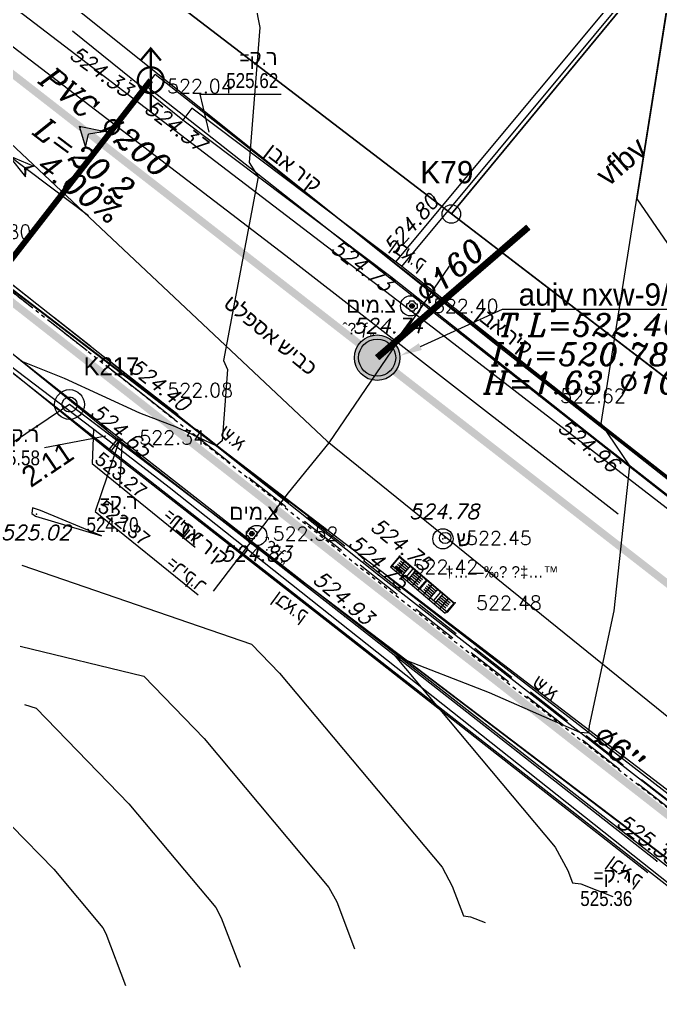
# Model space of a CAD drawing. Header units: metres. Extents: x 222509 to 223547, y 765290 to 766147.
# Drawn here: x 223087.14 to 223104.38, y 765884.82 to 765911.45 of the extents above; entities that cross this region are included whole.
import ezdxf
from ezdxf import colors
from ezdxf.entities.mleader import LeaderData, LeaderLine
from ezdxf.enums import TextEntityAlignment as Align
from ezdxf.math import Vec2, Vec3

# ---------------------------------------------------------------- set-up
doc = ezdxf.new("R2010")
doc.units = ezdxf.units.M
doc.linetypes.add('DASHED', pattern=[19.049999999999997, 12.7, -6.35])
doc.linetypes.add('DASHED2', pattern=[0.375, 0.25, -0.125])
for name, color, linetype in [('55', 8, 'Continuous'), ('AS', 8, 'Continuous'), ('biuv metuhnan 160', 240, 'Continuous'), ('biuv metuhnan 200', 240, 'Continuous'), ('Biuv-Metuhnan', 240, 'Continuous'), ('KER', 8, 'Continuous'), ('KOLTAN', 8, 'Continuous'), ('M2602', 8, 'Continuous'), ('M4611', 8, 'Continuous'), ('M4902', 8, 'Continuous'), ('M4903', 8, 'Continuous'), ('maim metuhnan', 150, 'Continuous'), ('maim metuhnan 2', 150, 'Continuous'), ('maim metuhnan 6', 150, 'Continuous'), ('Maim-Kayam-Betol', 140, 'reka-biyuv$0$Reka_new$0$X_LINE-DASH2'), ('NOTE', 50, 'Continuous'), ('pcell', 160, 'Continuous'), ('PNT', 8, 'Continuous'), ('PNT2510', 8, 'Continuous'), ('PNTELEV', 5, 'Continuous'), ('PNTELEV2510', 7, 'Continuous'), ('R-K', 8, 'Continuous'), ('R-K GOVA', 8, 'Continuous'), ('SA', 8, 'DASHED'), ('Sewage-man-names', 240, 'Continuous'), ('SHOHA', 7, 'Continuous'), ('Tcontours0', 250, 'Continuous'), ('Tcontours1', 250, 'Continuous'), ('Tcontours2', 250, 'DASHED'), ('TZ-MIM', 7, 'Continuous')]:
    doc.layers.add(name, color=color, linetype=linetype)
for name, color, linetype, lineweight in [('C1602_0', 3, 'Continuous', 13), ('C1602_1', 6, 'Continuous', 13), ('C1609_0', 8, 'Continuous', 13), ('C1610_0', 8, 'Continuous', 13), ('C1611_1', 210, 'Continuous', 13), ('M2401', 8, 'DASHED', 25), ('M2404', 8, 'DASHED', 25), ('M2605', 8, 'Continuous', 25)]:
    doc.layers.add(name, color=color, linetype=linetype, lineweight=lineweight)
doc.styles.add('GLONASS', font='techno_n.shx', dxfattribs={"width": 0.86})
doc.styles.add('HANIT_TEXT', font='hebtxt')
doc.styles.add('ITALIC', font='italic')
doc.styles.add('miryal', font='miryl')
doc.styles.add('PTXT', font='txt.shx')
doc.styles.add('reka-biyuv$0$Reka_new$0$STANDARD', font='HEB')
doc.styles.add('S_COMPLEX', font='complex')
doc.styles.get("Standard").update_dxf_attribs({"font": 'arial.ttf'})
doc.styles.add('style10', font='miryl')
doc.styles.add('TAZAR_HEBTXT', font='HEBTXT.SHX')
doc.styles.add('TECHN_MT', font='techn_mt.shx')
doc.linetypes.add('reka-biyuv$0$Reka_new$0$X_LINE-DASH2', pattern='A,0.5,-0.25,0.5,-0.0002,["X",reka-biyuv$0$Reka_new$0$STANDARD,S=0.3,R=0,X=0,Y=-0.14],-0.2', length=1.4502)
pattern_1 = [(278.6922447326507, (0, 0), (2.510826453201783, 0.3838626341572695), [])]

# ---------------------------------------------------------------- blocks, each defined once
blk = doc.blocks.new('G$C92A87C9E')
at = {"layer": 'Biuv-Metuhnan'}
h = blk.add_hatch(dxfattribs=at)
h.set_pattern_fill('ANSI31', color=0, scale=0.8, angle=233.6922447326507)
h.set_pattern_definition(pattern_1)
h.paths.add_polyline_path([(0.6517575567122549, -1.317351752542891), (0, 0), (1.451910492469324, -0.2283844881458208), (0.6959910136356484, -0.5114012799458578)])
h = blk.add_hatch(dxfattribs=at)
h.set_pattern_fill('ANSI31', color=256, scale=0.8, angle=233.6922447326507)
h.set_pattern_definition(pattern_1)
h.paths.add_polyline_path([(0.6517575567122549, -1.317351752542891), (0, 0), (1.451910492469324, -0.2283844881458208), (0.6959910136356484, -0.5114012799458578)])
h = blk.add_hatch(color=256, dxfattribs=at)
h.dxf.hatch_style = 1
h.paths.add_polyline_path([(0.525681268380661, -1.373956401190015), (0.04184979847171748, -0.01376540366413131), (1.477848620141269, -0.1624927561628539), (0.596751558304298, -0.4715333069916492)])
for p, q in [((0.04184979847171748, -0.01376540366413131), (1.477848620141269, -0.1624927561628539)), ((0.04184979830065626, -0.01376540367063568), (0.525681268380661, -1.373956401190015)), ((0.525681268380661, -1.373956401190015), (0.596751558304298, -0.4715333069916492)), ((1.477848620141269, -0.1624927561628539), (0.596751558304298, -0.4715333069916492))]:
    blk.add_line(p, q, dxfattribs=at)
blk = doc.blocks.new('G$C7550C811')
at = {"layer": 'Biuv-Metuhnan'}
for points in [[(-0.8458655299036764, 0), (1.854047002329025, 0)], [(1.854047002329025, 0), (1.138880756392609, 0.1821502223610878), (1.297372383938637, -1.164153218269348e-10)], [(1.138880756392609, 0.1821502223610878), (1.253391314472537, 0)], [(1.854047002329025, 0), (1.138880756392609, -0.1821502223610878), (1.297372383938637, -1.164153218269348e-10)], [(1.138880756392609, -0.1821502223610878), (1.253391314472537, 0)]]:
    blk.add_lwpolyline(points, dxfattribs=at)
blk = doc.blocks.new('shuha-01')
h = blk.add_hatch(color=255)
h.dxf.hatch_style = 1
h.paths.add_polyline_path([(0.4107392703746044, -2.775557561562891e-17, 0.9999999999999999), (-0.4107392703746043, 2.254547765920895e-17, 0.9999999999999999)])
at = {"layer": 'Biuv-Metuhnan'}
h = blk.add_hatch(color=256, dxfattribs=at)
h.paths.add_polyline_path([(0.4107392703746044, 0, 0.9999999999999999), (-0.4107392703746044, 5.030105327483786e-17, 0.9999999999999999)], flags=17)
h.paths.add_polyline_path([(0.5028432946290611, 0, 0.9999999999999999), (-0.5028432946290611, 6.158054312401891e-17, 0.9999999999999999)])
for radius in [0.5028432946290611, 0.4107392703746044]:
    blk.add_circle((0, 0), radius, dxfattribs=at)
blk = doc.blocks.new('*U14')
at = {"linetype": 'ByBlock', "const_width": 0.1000000000000001}
for points in [[(-0.4548473311309668, 0.8847484206965079), (4.345312473665362e-10, 1.427840995870526), (0.4548473318863261, 0.8847484205590024)], [(1.366790319163187e-11, -1.427840996149924), (4.345312473665362e-10, 1.427840995870526)]]:
    blk.add_lwpolyline(points, dxfattribs=at)
blk.add_lwpolyline([(3.754747099284404e-10, -0.5803120890036799, 1), (5.709725500670547e-10, 0.5803120887981205, 1)], format="xyb", close=True, dxfattribs=at)
at = {"linetype": 'ByBlock'}
blk.add_attdef('MAD_MAIM', (-2.623148529583705, 1.259021252766251), '', height=1.08, dxfattribs=at)
blk = doc.blocks.new('G$C48AC2FB6')
at = {"layer": 'maim metuhnan 2', "const_width": 0.16}
blk.add_lwpolyline([(223090.6668002639, 765909.8240779887), (223086.3685051289, 765904.2962971175)], dxfattribs=at)
at = {"layer": 'maim metuhnan 6', "const_width": 0.2}
blk.add_lwpolyline([(223107.1962807557, 765887.9996185402), (223096.2076717327, 765896.5831259551), (223080.5595308281, 765908.8500987618), (223069.2358181335, 765917.3601220385), (223066.5615057134, 765918.8303908362), (223059.4098685635, 765921.8441906649), (223056.7834046927, 765922.5238776166), (223052.8122775275, 765922.249367631), (223048.6940113566, 765921.0302331927), (223044.5942787861, 765919.8952888576), (223041.7983647145, 765917.9779207765), (223039.5782295757, 765915.1862646366), (223038.2779556243, 765911.7624710415), (223037.453870518, 765908.2961367375), (223036.7580099632, 765902.7154987633), (223036.6128438135, 765897.9121708905), (223037.1083569903, 765887.6550254804), (223037.7932872984, 765875.2959136374), (223038.3105797938, 765865.2588786449)], dxfattribs=at)
at = {"layer": 'Maim-Kayam-Betol'}
for points in [[(223036.4569562042, 765869.2280637209), (223035.8069540428, 765876.2972030045), (223035.3675, 765884.9875), (223035.4058777431, 765895.4759620294), (223035.5714449139, 765900.6558652291), (223037.487173651, 765921.4920437301), (223043.7592197074, 765930.3375320539), (223044.7850000001, 765938.7140000002), (223059.3099328941, 765934.0952288549), (223095.4181254849, 765900.1040053178), (223130.6304673747, 765871.6188486853)], [(223092.3584435743, 765896.0665545426), (223094.377237419, 765898.7135400272), (223095.4688591376, 765900.0629641383), (223098.7066082128, 765904.8209097101)]]:
    blk.add_lwpolyline(points, dxfattribs=at)
at = {"layer": 'maim metuhnan', "xscale": 0.6, "yscale": 0.6, "zscale": 0.6}
blk.add_blockref('*U14', (223090.6668002638, 765909.824077989), dxfattribs=at)
at = {"layer": 'maim metuhnan', "style": 'S_COMPLEX'}
blk.add_text('%%C6"', height=0.5999999999999995, rotation=320, dxfattribs=at).set_placement((223102.5036553573, 765892.0609803654, -538.75))
blk = doc.blocks.new('SRVPNO9')
at = {"layer": 'PNTELEV2510', "style": 'PTXT', "oblique": 15}
blk.add_attdef('ELEV2', text='', height=1, dxfattribs=at).set_placement((-0.03460294066353953, -1.723318085945904), align=Align.CENTER)
blk = doc.blocks.new('C1610', base_point=(0, 0, -9000))
at = {"color": 7, "linetype": 'Continuous'}
for radius in [1, 0.5]:
    blk.add_circle((0, 0), radius, dxfattribs=at)
at = {"color": 7, "style": 'TAZAR_HEBTXT'}
for tag, p, p2 in [('POINT_NAME', (-14.8, 1.539999979999999), (14.8, 1.540000020000001)), ('MARK_DESC', (2.199999999999999, -0.60000002), (31.8, -0.5999999799999979))]:
    blk.add_attdef(tag, text='', height=1.2, dxfattribs=at).set_placement(p, p2, align=Align.FIT)
at = {"color": 7, "style": 'TAZAR_HEBTXT', "flags": 1}
for tag, p, p2 in [('MARK', (-12.33333333333334, -2.500000016666668), (12.33333333333334, -2.499999983333332)), ('CLASS', (-12.33333333333334, -4.000000016666667), (12.33333333333334, -3.999999983333332)), ('SOURCE', (-12.33333333333334, -5.500000016666667), (12.33333333333334, -5.499999983333333)), ('TOPO', (-12.33333333333334, -7.000000016666667), (12.33333333333334, -6.999999983333333))]:
    blk.add_attdef(tag, text='', height=1, dxfattribs=at).set_placement(p, p2, align=Align.FIT)
for tag, p, p2 in [('HEIGHT', (-12.33333333333334, -8.499999983333334), (12.33333333333334, -8.500000016666666)), ('COMMENT', (-12.33333333333334, -9.999999983333334), (12.33333333333334, -10.00000001666667))]:
    blk.add_attdef(tag, text='', height=1, rotation=360, dxfattribs=at).set_placement(p, p2, align=Align.FIT)
blk = doc.blocks.new('C1611', base_point=(0, 0, -9000))
at = {"color": 6, "linetype": 'Continuous'}
blk.add_circle((0, 0), 0.5, dxfattribs=at)
at = {"color": 6, "style": 'TAZAR_HEBTXT'}
for tag, p, p2 in [('POINT_NAME', (-14.8, 1.539999979999999), (14.8, 1.540000020000001)), ('MARK_DESC', (2.199999999999999, -0.60000002), (31.8, -0.5999999799999979))]:
    blk.add_attdef(tag, text='', height=1.2, dxfattribs=at).set_placement(p, p2, align=Align.FIT)
at = {"color": 6, "style": 'TAZAR_HEBTXT', "flags": 1}
for tag, p, p2 in [('MARK', (-12.33333333333334, -2.500000016666668), (12.33333333333334, -2.499999983333332)), ('CLASS', (-12.33333333333334, -4.000000016666667), (12.33333333333334, -3.999999983333332)), ('SOURCE', (-12.33333333333334, -5.500000016666667), (12.33333333333334, -5.499999983333333)), ('TOPO', (-12.33333333333334, -7.000000016666667), (12.33333333333334, -6.999999983333333))]:
    blk.add_attdef(tag, text='', height=1, dxfattribs=at).set_placement(p, p2, align=Align.FIT)
for tag, p, p2 in [('HEIGHT', (-12.33333333333334, -8.499999983333334), (12.33333333333334, -8.500000016666666)), ('COMMENT', (-12.33333333333334, -9.999999983333334), (12.33333333333334, -10.00000001666667))]:
    blk.add_attdef(tag, text='', height=1, rotation=360, dxfattribs=at).set_placement(p, p2, align=Align.FIT)
blk = doc.blocks.new('C1609')
at = {"color": 2}
for start, end in [(90.00000572957788, 270.0000057295779), (270.0000057295779, 90.00000572957788)]:
    blk.add_arc((0, 0), 0.04000000000002, start, end, dxfattribs=at)
at = {"color": 2, "style": 'TAZAR_HEBTXT'}
for tag, p, p2 in [('CROSS', (-172.6666666666667, 1.259999766666658), (172.6666666666667, 1.260000233333342)), ('CALC_LENGTH', (-17.26666666666667, 1.259999976666666), (17.26666666666667, 1.260000023333334)), ('LEGAL_LENGTH', (-17.26666666666667, 1.259999976666666), (17.26666666666667, 1.260000023333334)), ('RADIUS', (-17.26666666666667, 1.259999976666666), (17.26666666666667, 1.260000023333334))]:
    blk.add_attdef(tag, text='', height=1.4, dxfattribs=at).set_placement(p, p2, align=Align.FIT)
at = {"color": 2, "style": 'TAZAR_HEBTXT', "flags": 1}
for tag, p, p2 in [('LINE_NAME', (-12.33333333333334, -4.500000016666667), (12.33333333333334, -4.499999983333333)), ('TOPO', (-12.33333333333334, -6.000000016666667), (12.33333333333334, -5.999999983333333)), ('COMMENT', (-12.33333333333334, -7.500000016666667), (12.33333333333334, -7.499999983333333))]:
    blk.add_attdef(tag, text='', height=1, dxfattribs=at).set_placement(p, p2, align=Align.FIT)
blk = doc.blocks.new('G$CAC2BD834')
at = {"layer": '55'}
for points in [[(223112.9278205798, 765891.8359434967), (223098.3905999996, 765903.0625), (223045.4219000004, 765943.5625)], [(223112.9278205798, 765891.8359434967), (223098.3905999996, 765903.0625), (223045.4219000004, 765943.5625)], [(223044.125, 765936.9375), (223109.3682841723, 765887.051187687)], [(223044.125, 765936.9375), (223109.3682841723, 765887.051187687)]]:
    blk.add_lwpolyline(points, dxfattribs=at)
at = {"layer": 'AS'}
blk.add_lwpolyline([(223105.31, 765889.85), (223096.8, 765896.5), (223090.73, 765901.33), (223084.29, 765906.4), (223074.77, 765913.63), (223064.37, 765921.46), (223059.6, 765925.07, 0.06477790827867029), (223053.11, 765928.27), (223051.87, 765928.72, 0.08616640359066222), (223046.48, 765929.56, 0.1601327489196231), (223042.22, 765928.24), (223041.1, 765927.18, 0.1098654373556374), (223037.91, 765921.69), (223036.8, 765914.51, 0.03526173637595903), (223036.55, 765891.35), (223037.02, 765874.63), (223038.11, 765861.93), (223038.86, 765853.75)], format="xyb", dxfattribs=at)
at = {"layer": 'AS', "linetype": 'DASHED2', "ltscale": 0.3}
blk.add_lwpolyline([(223105.2176399183, 765889.7318068729), (223096.7071194707, 765896.3822135681), (223090.6369075119, 765901.2123822273), (223084.1982393162, 765906.2813337416), (223074.679528503, 765913.5103546638), (223064.2796289642, 765921.340279028), (223059.5130966203, 765924.9476546593, 0.06475027509662415), (223053.060200379, 765928.1285004471), (223051.8203573659, 765928.5784434761, 0.0861818792148155), (223046.4800085618, 765929.4099774668, 0.1598438772273802), (223042.3154374695, 765928.1237966423), (223041.2068057001, 765927.0745558606, 0.1095749063421296), (223038.0564646979, 765921.655605765), (223036.9490656438, 765914.4924299015, 0.03525710599119945), (223036.6998741619, 765891.3565844616), (223037.1698195317, 765874.6385279013), (223038.2594132753, 765861.9432613472), (223039.009373459, 765853.7636956106)], format="xyb", dxfattribs=at)
at = {"layer": 'C1602_0'}
blk.add_lwpolyline([(223108.4995504579, 765885.8834292456), (223088.481651, 765901.0950269998), (223086.731646, 765899.919065), (223064.754934, 765885.1512469999), (223057.934745, 765880.5682449999), (223060.403048, 765866.805251), (223063.2756937103, 765850.7580563293)], dxfattribs=at)
at = {"layer": 'C1602_1'}
for points in [[(223119.7047795974, 765931.5971284589), (223113.570882, 765924.167463), (223098.756673, 765906.223796), (223082.835055, 765918.413725), (223102.016377, 765941.057413), (223119.7047795974, 765940.1696639039)], [(223108.4995504579, 765885.8834292456), (223088.481651, 765901.0950269998), (223086.731646, 765899.919065), (223065.639633, 765915.5897099999), (223058.025306, 765921.246896), (223065.901744, 765931.378228), (223082.835055, 765918.413725), (223098.756673, 765906.223796), (223114.6047910876, 765894.0901399598)], [(223114.6047910876, 765894.0901399598), (223098.756673, 765906.223796), (223113.570882, 765924.167463), (223119.7047795974, 765916.7724202153)]]:
    blk.add_lwpolyline(points, dxfattribs=at)
at = {"layer": 'KER'}
for points in [[(223104.29, 765888.8), (223095.89, 765895.39), (223089.82, 765900.13), (223083.31, 765905.4), (223073.93, 765912.68), (223064.49, 765919.77), (223059.97, 765923.09)], [(223104.0431030935, 765888.4852907413), (223095.6434577048, 765895.0750125402), (223089.5710476737, 765899.8168945084), (223083.0615094179, 765905.0865207155), (223073.6872516012, 765912.3620640958), (223064.2514884488, 765919.4488819718), (223059.7332072407, 765922.7676194963)], [(223097.2604940201, 765904.9325218815), (223104.92, 765914.13), (223100.4, 765917.85)], [(223097.4195225855, 765904.810950424), (223105.2024172205, 765914.1565927268), (223100.5270935431, 765918.0044254878)], [(223091.7707295501, 765909.0694515357), (223091.53, 765908.75)], [(223109.1665233047, 765895.5650020004), (223102.957447545, 765900.4242786819), (223097.3745841426, 765904.846546825), (223091.7707295501, 765909.0694515357)], [(223108.92, 765895.25), (223102.71, 765900.11), (223097.13, 765904.53), (223091.53, 765908.75)], [(223089.82, 765900.13), (223089.5710476737, 765899.8168945084)]]:
    blk.add_lwpolyline(points, dxfattribs=at)
at = {"layer": 'KOLTAN'}
for points in [[(223097.36, 765897.01), (223097.120366869, 765896.7281914379)], [(223097.507029607, 765896.8849748239), (223097.267396476, 765896.6031662618)], [(223097.36, 765897.01), (223098.83, 765895.76)], [(223097.120366869, 765896.7281914379), (223098.590366869, 765895.4781914379)], [(223097.6540592141, 765896.7599496478), (223097.4144260831, 765896.4781410857)], [(223097.8010888212, 765896.6349244717), (223097.5614556902, 765896.3531159096)], [(223097.9481184282, 765896.5098992956), (223097.7084852972, 765896.2280907335)], [(223098.0951480353, 765896.3848741195), (223097.8555149043, 765896.1030655574)], [(223098.2421776424, 765896.2598489434), (223098.0025445113, 765895.9780403813)], [(223098.3892072494, 765896.1348237674), (223098.1495741184, 765895.8530152052)], [(223098.5362368565, 765896.0097985913), (223098.2966037255, 765895.7279900291)], [(223098.6832664635, 765895.8847734152), (223098.4436333325, 765895.602964853)], [(223098.83, 765895.76), (223098.590366869, 765895.4781914379)]]:
    blk.add_lwpolyline(points, dxfattribs=at)
at = {"layer": 'PNT2510'}
for p in [(223090.13, 765909.82, 524.33), (223091.53, 765908.75, 524.37), (223097.35, 765905.04, 524.8000000000001), (223097.13, 765904.53, 524.73), (223097.66, 765903.75, 524.74), (223090.73, 765901.33, 524.4), (223089.82, 765900.13, 524.65), (223102.71, 765900.11, 524.96), (223087.59, 765898.14, 525.02), (223093.52, 765897.57, 524.83), (223098.53, 765897.48, 524.7800000000001), (223097.36, 765897.01, 524.75), (223096.8, 765896.5, 524.75), (223095.89, 765895.39, 524.9300000000001), (223104.29, 765888.8, 525.35)]:
    blk.add_point(p, dxfattribs=at)
at = {"layer": 'R-K GOVA'}
for points in [[(223092.24, 765908.43), (223091.99564203, 765909.4477759002), (223094.1808715301, 765909.4477759002)], [(223089.46, 765900.24), (223087.8107061365, 765899.9262702746)], [(223089.89, 765900.01), (223089.8264559114, 765898.859234922)]]:
    blk.add_lwpolyline(points, dxfattribs=at)
at = {"layer": 'SA', "ltscale": 0.3}
blk.add_lwpolyline([(223091.53, 765908.75), (223082.71, 765915.86)], dxfattribs=at)
at = {"layer": 'SHOHA'}
blk.add_circle((223098.53, 765897.48, 522.44), 0.2721919190261102, dxfattribs=at)
at = {"layer": 'Tcontours0', "elevation": 525}
for points in [[(223087.315711637, 765930.857597132), (223088.87514808, 765930.6718596341), (223090.871705163, 765930.2642042891), (223097.754820323, 765924.78694939), (223099.871853466, 765918.483179973), (223100.418421154, 765917.854513762), (223104.214628083, 765914.728106532), (223104.925019612, 765914.131277093), (223102.781684767, 765900.580264878), (223103.553909091, 765899.445409091), (223103.124927608, 765895.544841732), (223102.465780004, 765892.4449260441), (223102.443811623, 765892.249490982), (223102.21250365, 765892.2689585341), (223099.785099115, 765893.33020885), (223097.248322741, 765894.317985104), (223101.550122266, 765889.181541455), (223101.88737931, 765888.552051724), (223102.015013615, 765888.21668043), (223102.236850802, 765888.1918348421), (223103.102409285, 765887.8556486309)], [(223087.470641271, 765898.160704432), (223087.564217785, 765898.0858533109), (223089.344293611, 765897.557564968), (223087.696647324, 765898.2386446559), (223087.483005271, 765898.3172564859), (223087.470641271, 765898.160704432)]]:
    blk.add_lwpolyline(points, dxfattribs=at)
at = {"layer": 'Tcontours1'}
for points, elevation in [([(223087.155537308, 765894.592617912), (223090.479177908, 765893.782450393), (223092.106064535, 765892.1044641141), (223095.462864015, 765888.096371392), (223095.672758621, 765887.7046034479), (223096.15392808, 765886.440284855)], 524), ([(223086.924680221, 765889.753744674), (223088.055686499, 765888.587214085), (223089.375605765, 765887.011201328), (223089.458137931, 765886.857155172), (223089.9906640322, 765885.4578921089)], 523)]:
    blk.add_lwpolyline(points, dxfattribs=dict(at, elevation=elevation))
at = {"layer": 'Tcontours2'}
for points, elevation in [([(223089.817350724, 765945.020492758), (223088.292680306, 765944.2715210209), (223089.074618769, 765942.356813835), (223090.435046786, 765939.747512285), (223091.610725329, 765939.507463229), (223093.513142725, 765937.993610162), (223100.15358106, 765918.220753874), (223100.45461889, 765917.874497929), (223102.545488729, 765916.1525394829), (223104.939284196, 765914.141412455), (223103.751965851, 765906.634715391), (223107.775650604, 765900.721534744)], 525.5), ([(223092.4207115949, 765913.0450643345), (223092.647742185, 765912.8077896291), (223093.474771379, 765911.884233448), (223093.604156755, 765911.240621504), (223093.315572613, 765907.613208977), (223093.562422388, 765907.22015793), (223092.628672578, 765902.28111163), (223092.73528384, 765902.03340317), (223092.587804198, 765900.1214379959), (223092.426889886, 765899.981742832), (223091.358758816, 765900.4876285229), (223090.373945575, 765900.863416033), (223088.348465052, 765901.7941485429), (223087.178075195, 765902.261385742), (223087.245389147, 765902.236616868)], 524.5), ([(223087.201509518, 765896.768120473), (223093.376240225, 765894.6418170279), (223094.131253553, 765893.8630891291), (223098.506493141, 765888.6389564241), (223098.780068966, 765888.128327586), (223099.084470847, 765887.328482643), (223099.274278526, 765887.3072243341), (223099.6649958873, 765887.1554682228)], 524.5), ([(223087.269952965, 765893.015726933), (223087.582115591, 765892.923083758), (223090.080875517, 765890.345839099), (223092.41923489, 765887.55378636), (223092.565448276, 765887.28087931), (223093.0722960565, 765885.949088482)], 523.5)]:
    blk.add_lwpolyline(points, dxfattribs=dict(at, elevation=elevation))
at = {"layer": 'TZ-MIM'}
for centre in [(223097.66, 765903.75, 522.4), (223093.52, 765897.57, 522.49)]:
    blk.add_circle(centre, 0.2721919190261102, dxfattribs=at)
at = {"layer": 'C1609_0'}
ref = blk.add_blockref('C1609', (223087.606648, 765900.507046), dxfattribs=dict(at, xscale=0.4, yscale=0.4, zscale=0.4, rotation=33.90000000000001))
ref.add_attrib('CALC_LENGTH', '2.11', dxfattribs={"layer": '0', "height": 0.5600000000000004, "rotation": 34.00000572957793, "style": 'TAZAR_HEBTXT'}).set_placement((223088.0436811123, 765899.2506800749), align=Align.CENTER)
at = {"layer": 'C1610_0'}
ref = blk.add_blockref('C1610', (223088.481651, 765901.0950269998), dxfattribs=dict(at, xscale=0.4, yscale=0.4, zscale=0.4))
ref.add_attrib('POINT_NAME', 'K217', dxfattribs={"layer": '0', "height": 0.48, "rotation": 5.729577918999999e-06, "style": 'TAZAR_HEBTXT'}).set_placement((223089.6105523532, 765901.8835748191), align=Align.CENTER)
at = {"layer": 'C1611_1'}
ref = blk.add_blockref('C1611', (223098.756673, 765906.223796), dxfattribs=dict(at, xscale=0.5, yscale=0.5, zscale=0.5))
ref.add_attrib('POINT_NAME', 'K79', dxfattribs={"layer": '0', "height": 0.6, "rotation": 5.729577918999998e-06, "style": 'TAZAR_HEBTXT'}).set_placement((223098.6367764753, 765907.0493837337), align=Align.CENTER)
at = {"layer": 'PNT2510'}
ref = blk.add_blockref('SRVPNO9', (223090.13, 765909.82, 524.33), dxfattribs=dict(at, xscale=0.4, yscale=0.4, zscale=0.4))
ref.add_attrib('ELEV2', '524.33', dxfattribs={"layer": 'PNTELEV2510', "height": 0.4000000000000001, "rotation": 324.2167276244556, "style": 'PTXT', "oblique": 15}).set_placement((223089.2137045713, 765909.8999870825, 524.33), align=Align.CENTER)
ref = blk.add_blockref('SRVPNO9', (223091.53, 765908.75, 524.37), dxfattribs=dict(at, xscale=0.4, yscale=0.4, zscale=0.4))
ref.add_attrib('ELEV2', '524.37', dxfattribs={"layer": 'PNTELEV2510', "height": 0.4000000000000001, "rotation": 322.790010427341, "style": 'PTXT', "oblique": 15}).set_placement((223091.2138084389, 765908.4332980926, 524.37), align=Align.CENTER)
ref = blk.add_blockref('SRVPNO9', (223097.35, 765905.04, 524.8000000000001), dxfattribs=dict(at, xscale=0.4, yscale=0.4, zscale=0.4))
ref.add_attrib('ELEV2', '524.80', dxfattribs={"layer": 'PNTELEV2510', "height": 0.4000000000000001, "rotation": 49.03536473988098, "style": 'PTXT', "oblique": 15}).set_placement((223097.8216808997, 765905.8169450848, 524.8000000000001), align=Align.CENTER)
ref = blk.add_blockref('SRVPNO9', (223097.13, 765904.53, 524.73), dxfattribs=dict(at, xscale=0.4, yscale=0.4, zscale=0.4))
ref.add_attrib('ELEV2', '524.73', dxfattribs={"layer": 'PNTELEV2510', "height": 0.4000000000000001, "rotation": 322.5742324195331, "style": 'PTXT', "oblique": 15}).set_placement((223096.2263135482, 765904.676670772, 524.73), align=Align.CENTER)
ref = blk.add_blockref('SRVPNO9', (223097.66, 765903.75, 524.74), dxfattribs=dict(at, xscale=0.4, yscale=0.4, zscale=0.4))
ref.add_attrib('ELEV2', '524.74', dxfattribs={"layer": 'PNTELEV2510', "height": 0.4000000000000001, "style": 'PTXT', "oblique": 15}).set_placement((223097.0420292737, 765903.0137261112, 524.74), align=Align.CENTER)
ref = blk.add_blockref('SRVPNO9', (223090.73, 765901.33, 524.4), dxfattribs=dict(at, xscale=0.4, yscale=0.4, zscale=0.4))
ref.add_attrib('ELEV2', '524.40', dxfattribs={"layer": 'PNTELEV2510', "height": 0.4000000000000001, "rotation": 321.758875864113, "style": 'PTXT', "oblique": 15}).set_placement((223090.7779355094, 765901.4668301407, 524.4), align=Align.CENTER)
ref = blk.add_blockref('SRVPNO9', (223089.82, 765900.13, 524.65), dxfattribs=dict(at, xscale=0.4, yscale=0.4, zscale=0.4))
ref.add_attrib('ELEV2', '524.65', dxfattribs={"layer": 'PNTELEV2510', "height": 0.4000000000000001, "rotation": 320.9125500798726, "style": 'PTXT', "oblique": 15}).set_placement((223089.7393853204, 765900.2407446294, 524.65), align=Align.CENTER)
ref = blk.add_blockref('SRVPNO9', (223102.71, 765900.11, 524.96), dxfattribs=dict(at, xscale=0.4, yscale=0.4, zscale=0.4))
ref.add_attrib('ELEV2', '524.96', dxfattribs={"layer": 'PNTELEV2510', "height": 0.4000000000000001, "rotation": 321.3137726340777, "style": 'PTXT', "oblique": 15}).set_placement((223102.3273434059, 765899.8332605246, 524.96), align=Align.CENTER)
ref = blk.add_blockref('SRVPNO9', (223098.53, 765897.48, 524.7800000000001), dxfattribs=dict(at, xscale=0.4, yscale=0.4, zscale=0.4))
ref.add_attrib('ELEV2', '524.78', dxfattribs={"layer": 'PNTELEV2510', "height": 0.4000000000000001, "style": 'PTXT', "oblique": 15}).set_placement((223098.5587762329, 765898.0169605482, 524.7800000000001), align=Align.CENTER)
ref = blk.add_blockref('SRVPNO9', (223097.36, 765897.01, 524.75), dxfattribs=dict(at, xscale=0.4, yscale=0.4, zscale=0.4))
ref.add_attrib('ELEV2', '524.75', dxfattribs={"layer": 'PNTELEV2510', "height": 0.4000000000000001, "rotation": 321.1813026294792, "style": 'PTXT', "oblique": 15}).set_placement((223097.2803712772, 765897.1688250178, 524.75), align=Align.CENTER)
ref = blk.add_blockref('SRVPNO9', (223087.59, 765898.14, 525.02), dxfattribs=dict(at, xscale=0.4, yscale=0.4, zscale=0.4))
ref.add_attrib('ELEV2', '525.02', dxfattribs={"layer": 'PNTELEV2510', "height": 0.4000000000000001, "style": 'PTXT', "oblique": 15}).set_placement((223087.5761588237, 765897.4506727656, 525.02), align=Align.CENTER)
ref = blk.add_blockref('SRVPNO9', (223096.8, 765896.5, 524.75), dxfattribs=dict(at, xscale=0.4, yscale=0.4, zscale=0.4))
ref.add_attrib('ELEV2', '524.75', dxfattribs={"layer": 'PNTELEV2510', "height": 0.4000000000000001, "rotation": 319.1204639911577, "style": 'PTXT', "oblique": 15}).set_placement((223096.6657399206, 765896.7046836984, 524.75), align=Align.CENTER)
ref = blk.add_blockref('SRVPNO9', (223093.52, 765897.57, 524.83), dxfattribs=dict(at, xscale=0.4, yscale=0.4, zscale=0.4))
ref.add_attrib('ELEV2', '524.83', dxfattribs={"layer": 'PNTELEV2510', "height": 0.4000000000000001, "style": 'PTXT', "oblique": 15}).set_placement((223093.5061588237, 765896.8806727655, 524.83), align=Align.CENTER)
ref = blk.add_blockref('SRVPNO9', (223095.89, 765895.39, 524.9300000000001), dxfattribs=dict(at, xscale=0.4, yscale=0.4, zscale=0.4))
ref.add_attrib('ELEV2', '524.93', dxfattribs={"layer": 'PNTELEV2510', "height": 0.4000000000000001, "rotation": 320.2197463809752, "style": 'PTXT', "oblique": 15}).set_placement((223095.7236814605, 765895.7392677232, 524.9300000000001), align=Align.CENTER)
ref = blk.add_blockref('SRVPNO9', (223104.29, 765888.8, 525.35), dxfattribs=dict(at, xscale=0.4, yscale=0.4, zscale=0.4))
ref.add_attrib('ELEV2', '525.35', dxfattribs={"layer": 'PNTELEV2510', "height": 0.4000000000000001, "rotation": 323.3629621246096, "style": 'PTXT', "oblique": 15}).set_placement((223103.927442972, 765889.2134700057, 525.35), align=Align.CENTER)
at = {"layer": 'KER', "style": 'TECHN_MT', "width": 1.00001}
for rotation, p in [(322.4049158748717, (223095.0717863354, 765906.7866443823)), (321.9358322251517, (223100.7481769404, 765902.3767231395)), (321.9358322251517, (223092.5630907946, 765896.7350757265))]:
    blk.add_text('ןבא ריק', height=0.3999999999999999, rotation=rotation, dxfattribs=at).set_placement(p, align=Align.RIGHT)
at = {"layer": 'R-K', "style": 'TECHN_MT', "width": 1.00001}
for p in [(223094.0782126744, 765910.2375773094, -332.58), (223087.6661835769, 765900.0821839945, -331.86), (223090.3194294167, 765898.2833823295, -331.86), (223103.6060956245, 765888.2199881333, -331.86)]:
    blk.add_text('=ק.ר', height=0.4, dxfattribs=at).set_placement(p, align=Align.RIGHT)
at = {"layer": 'R-K GOVA', "style": 'TECHN_MT', "width": 1.00001}
for s, p in [('525.62', (223094.0984170928, 765909.6143148267, -332.58)), ('525.58', (223087.6863879952, 765899.4589215118, -331.86)), ('524.70', (223090.339633835, 765897.6601198468, -331.86)), ('525.36', (223103.6263000428, 765887.5967256506, -331.86))]:
    blk.add_text(s, height=0.4, dxfattribs=at).set_placement(p, align=Align.RIGHT)
at = {"layer": 'SA', "style": 'TECHN_MT', "width": 1.00001}
blk.add_text('טלפסא שיבכ', height=0.4, rotation=320.8677965677768, dxfattribs=at).set_placement((223094.9412201, 765901.8497636155), align=Align.RIGHT)
at = {"layer": 'SHOHA', "style": 'TECHN_MT', "width": 1.00001}
blk.add_text('ש', height=0.4, dxfattribs=at).set_placement((223099.300047464, 765897.2806961618, 522.44), align=Align.RIGHT)
at = {"layer": 'TZ-MIM', "style": 'TECHN_MT', "width": 1.00001}
for p in [(223097.2657702132, 765903.5652087977, 522.4), (223094.1216572817, 765897.9938020533, 522.49)]:
    blk.add_text('םימ.צ', height=0.4, dxfattribs=at).set_placement(p, align=Align.RIGHT)
blk = doc.blocks.new('G$C915B2375')
at = {"layer": 'pcell'}
for points in [[(223102.0163768349, 765941.0574127941), (223126.5006384192, 765939.8285916357), (223113.5708824761, 765924.1674629102), (223098.7566731565, 765906.2237955937), (223082.8350552793, 765918.4137248513)], [(223113.5708824761, 765924.1674629102), (223128.5499738914, 765906.1086305472), (223139.2483051764, 765897.1711576956), (223128.2196726028, 765883.6662966175), (223098.7566731565, 765906.2237955937)]]:
    blk.add_lwpolyline(points, close=True, dxfattribs=at)
blk.add_lwpolyline([(223213.3065789862, 765797.7648956443), (223158.4594925048, 765847.9188789274), (223108.2604464497, 765886.0466860418), (223088.4816508655, 765901.0950265622), (223086.7316456388, 765899.9190653763), (223065.6396333238, 765915.5897104745), (223058.0253060691, 765921.2468956821), (223065.9017437535, 765931.3782282822), (223082.8350552793, 765918.4137248513), (223098.7566731564, 765906.2237955937), (223128.2196726028, 765883.6662966175), (223140.9300427369, 765873.9349669269), (223153.640412871, 765864.2036372363), (223164.8793451565, 765855.5988716572)], dxfattribs=at)
blk = doc.blocks.new('SRVPNO1')
at = {"layer": 'PNTELEV', "color": 8, "style": 'PTXT'}
blk.add_attdef('ELEV2', (1.5, -0.5), '', height=1, dxfattribs=at)
blk = doc.blocks.new('M4611_E')
for points in [[(-0.3464101615137755, 0.2), (-0.4582575694955839, 0.2)], [(-0.4582575694955839, -0.2), (-0.4582575694955839, 0.2)], [(-0.2, 0.3464101615137755), (-0.2, 0.4582575694955839)], [(-0.1999999999999999, 0.458257569495584), (0.2, 0.458257569495584)], [(0.2, 0.3464101615137755), (0.2, 0.4582575694955839)], [(0.3464101615137755, 0.2), (0.4582575694955839, 0.2)], [(0.458257569495584, 0.2), (0.4582575694955839, -0.2)], [(-0.3464101615137755, -0.2), (-0.4582575694955839, -0.2)], [(-0.2, -0.3464101615137755), (-0.2, -0.4582575694955839)], [(0.1999999999999998, -0.458257569495584), (-0.2, -0.458257569495584)], [(0.2, -0.3464101615137755), (0.2, -0.4582575694955839)], [(0.3464101615137755, -0.2), (0.4582575694955839, -0.2)]]:
    blk.add_lwpolyline(points)
for radius in [0.2, 0.1]:
    blk.add_circle((0, 0), radius)
for start, end in [(120, 150), (30, 59.99999999999999), (210, 240), (300.0000000000001, 329.9999999999999)]:
    blk.add_arc((0, 0), 0.4, start, end)
at = {"style": 'HANIT_TEXT'}
for tag, p in [('NAME', (0, -1)), ('HEIGHT', (0, -2.5))]:
    blk.add_attdef(tag, text='', height=1, dxfattribs=at).set_placement(p, align=Align.TOP_CENTER)
blk.add_attdef('DESC', text='', height=1, dxfattribs=at).set_placement((-1, -4), align=Align.TOP_RIGHT)
blk.add_attdef('MARK', text='', height=1, dxfattribs=at).set_placement((0, -4), align=Align.TOP_LEFT)
at = {"style": 'HANIT_TEXT', "flags": 1}
blk.add_attdef('OWNER', text='', height=1, dxfattribs=at).set_placement((0, -5.5), align=Align.TOP_CENTER)
blk = doc.blocks.new('M4903_S')
for p, q in [((-0.1000000000000001, 0.2925495270104435), (-0.3999999999999999, 0.2925495270104435)), ((0, 0.5), (0, -0.5)), ((0.3999999999999999, 0.2925495270104435), (0.1000000000000001, 0.2925495270104435)), ((-0.1000000000000001, 0.09254952701044772), (-0.3999999999999999, 0.09254952701044772)), ((0.3999999999999999, 0.09254952701044772), (0.1000000000000001, 0.09254952701044772)), ((-0.1000000000000001, -0.1074504729895551), (-0.3999999999999999, -0.1074504729895551)), ((0.3999999999999999, -0.1074504729895551), (0.1000000000000001, -0.1074504729895551)), ((-0.1000000000000001, -0.307450472989558), (-0.3999999999999999, -0.307450472989558)), ((0.3999999999999999, -0.307450472989558), (0.1000000000000001, -0.307450472989558))]:
    blk.add_line(p, q)
blk.add_lwpolyline([(-0.5, -0.5), (0.5, -0.5), (0.5, 0.5), (-0.5, 0.5)], close=True)
blk.add_lwpolyline([(-0.5, 0.5), (-0.5, 0), (-0.5, -0.5)])
at = {"style": 'HANIT_TEXT'}
blk.add_attdef('NAME', text='', height=1, dxfattribs=at).set_placement((0, -1), align=Align.TOP_CENTER)
blk.add_attdef('DESC', text='', height=1, dxfattribs=at).set_placement((-1, -2.5), align=Align.TOP_RIGHT)
blk.add_attdef('MARK', text='', height=1, dxfattribs=at).set_placement((0, -2.5), align=Align.TOP_LEFT)
at = {"style": 'HANIT_TEXT', "flags": 1}
blk.add_attdef('OWNER', text='', height=1, dxfattribs=at).set_placement((0, -4), align=Align.TOP_CENTER)
blk = doc.blocks.new('M4902_S')
for radius in [0.5, 0.05]:
    blk.add_circle((0, 0), radius)
at = {"style": 'HANIT_TEXT'}
blk.add_attdef('NAME', text='', height=1, dxfattribs=at).set_placement((0, -1), align=Align.TOP_CENTER)
blk.add_attdef('DESC', text='', height=1, dxfattribs=at).set_placement((-1, -2.5), align=Align.TOP_RIGHT)
blk.add_attdef('MARK', text='', height=1, dxfattribs=at).set_placement((0, -2.5), align=Align.TOP_LEFT)
at = {"style": 'HANIT_TEXT', "flags": 1}
blk.add_attdef('OWNER', text='', height=1, dxfattribs=at).set_placement((0, -4), align=Align.TOP_CENTER)
blk = doc.blocks.new('G$CFB36F9AD')
at = {"layer": 'M2404', "ltscale": 0.1}
for points in [[(223160.298, 765847.513), (223152.424, 765853.717), (223144.463, 765859.753), (223137.263, 765865.216), (223129.337, 765871.272), (223122.1759999867, 765876.7670000065), (223114.244, 765882.926), (223106.372, 765889.033), (223090.551, 765901.483), (223085.122, 765905.742), (223077.349, 765911.706), (223067.939, 765918.728), (223060.354, 765924.482), (223056.653, 765926.793), (223053.768, 765927.997, 0.06183257876954072), (223049.9129999999, 765929.254, 0.172812670700077), (223042.52, 765928.471, 0.1143240592829613), (223039.042, 765924.301)], [(223160.2042115593, 765847.3959307567), (223152.3322626482, 765853.598314684), (223144.3723742351, 765859.633471883), (223137.1721310999, 765865.0966563502), (223129.2458071458, 765871.1529038732), (223122.0843437992, 765876.6482594303), (223114.1520559439, 765882.8074829525), (223106.2796460059, 765888.9148009775), (223090.4583271256, 765901.3650519133), (223085.0300503612, 765905.6234845417), (223077.2584861871, 765911.5863828737), (223067.8488155571, 765918.608137089), (223060.2687725148, 765924.3583767283), (223056.5839342382, 765926.6592849307), (223053.7072215336, 765927.8598263852, 0.06193455742252503), (223049.8811018685, 765929.1073914982, 0.172537249567749), (223042.598525134, 765928.3422995124, 0.114002753396389), (223039.1759044554, 765924.2334012069)]]:
    blk.add_lwpolyline(points, format="xyb", dxfattribs=at)
at = {"layer": 'M2605'}
for points in [[(223089.796, 765900.209), (223084.301, 765904.535), (223076.472, 765910.69), (223067.165, 765917.746), (223062.573, 765921.201), (223059.973, 765923.144)], [(223089.5485708983, 765899.894708989), (223084.0535708983, 765904.220708989), (223076.2275430341, 765910.3733722429), (223066.923925753, 765917.4268076716), (223062.3330307175, 765920.8809763014), (223059.7335524545, 765922.8235864033)], [(223090.543, 765909.667), (223090.7906005282, 765909.9811559779)], [(223191.5190346863, 765828.5301771555), (223184.1590346863, 765835.3111771555), (223175.5634681742, 765843.2437001544), (223166.6369718397, 765851.3910184177), (223157.9840939975, 765858.0236561154), (223149.7671248816, 765864.3016325192), (223141.5238246836, 765870.6228627207), (223132.8232419786, 765877.2443061793), (223124.5451288919, 765883.5458698048), (223116.5747734654, 765889.760587483), (223108.5813439107, 765895.9781437715), (223101.3683493266, 765901.6443539612), (223090.7906005282, 765909.9811559779)], [(223191.248, 765828.236), (223183.888, 765835.017), (223175.293, 765842.949), (223166.38, 765851.084), (223157.741, 765857.706), (223149.524, 765863.984), (223141.281, 765870.305), (223132.581, 765876.926), (223124.301, 765883.229), (223116.329, 765889.445), (223108.335, 765895.663), (223101.121, 765901.33), (223090.543, 765909.667)], [(223089.128, 765900.432), (223089.0873659232, 765899.510792139), (223091.8582128442, 765897.2593643296)], [(223089.823, 765900.145), (223089.1689317371, 765898.2195869372), (223091.9397786581, 765895.9681591279)], [(223089.796, 765900.209), (223089.5485708983, 765899.894708989)], [(223171.716, 765835.479), (223164.084, 765842.503), (223162.753, 765843.778), (223160.747, 765845.449), (223159.403, 765846.464), (223151.593, 765852.406), (223143.632, 765858.551), (223136.406, 765864.053), (223128.425, 765870.092), (223121.337, 765875.554), (223113.37, 765881.746), (223105.503, 765887.92), (223089.796, 765900.209)], [(223171.4451239233, 765835.1846767915), (223163.810184217, 765842.2113823075), (223162.4863221283, 765843.479544714), (223160.4983204025, 765845.1355521335), (223159.1613685802, 765846.1452292909), (223151.349691445, 765852.088505288), (223143.3886315321, 765858.2335515341), (223136.1641599635, 765863.7343877603), (223128.1822371514, 765869.7740860264), (223121.092188897, 765875.2376644076), (223113.1237916952, 765881.4307503214), (223105.2562844909, 765887.6051483738), (223089.5495194216, 765899.8939645663)]]:
    blk.add_lwpolyline(points, dxfattribs=at)
at = {"layer": 'PNT'}
for p in [(223090.543, 765909.667, 522.044), (223097.696, 765903.746, 522.396), (223090.551, 765901.483, 522.084), (223101.121, 765901.33, 522.62), (223089.128, 765900.432, 523.273), (223089.796, 765900.209, 522.336), (223089.823, 765900.145, 522.371), (223093.386, 765897.618, 522.516), (223098.59, 765897.502, 522.452), (223097.369, 765897.015, 522.43), (223097.15, 765896.725, 522.418), (223098.859, 765895.755, 522.482)]:
    blk.add_point(p, dxfattribs=at)
at = {"layer": 'M4611'}
ref = blk.add_blockref('M4611_E', (223097.696, 765903.746, 522.396), dxfattribs=dict(at, xscale=0.3040000000037253, yscale=0.3040000000037253, zscale=0.1520000000019763))
ref.add_attrib('MARK', 'ˆ\x90˜ƒ„', dxfattribs={"layer": '0', "height": 0.3040000000040256, "style": 'HANIT_TEXT'}).set_placement((223095.8281455295, 765903.2913749123, 522.396), align=Align.TOP_LEFT)
ref = blk.add_blockref('M4611_E', (223093.386, 765897.618, 522.516), dxfattribs=dict(at, xscale=0.3040000000037253, yscale=0.3040000000037253, zscale=0.1520000000019763))
ref.add_attrib('MARK', 'ˆ\x90˜ƒ„', dxfattribs={"layer": '0', "height": 0.3040000000040256, "rotation": 322.97919050826, "style": 'HANIT_TEXT'}).set_placement((223093.7683699034, 765897.5530893742, 522.516), align=Align.TOP_LEFT)
at = {"layer": 'M4902', "xscale": 0.3040000000037253, "yscale": 0.3040000000037253, "zscale": 0.1520000000019763}
blk.add_blockref('M4902_S', (223098.59, 765897.502, 522.452), dxfattribs=at).add_auto_attribs({'MARK': '†…—‰\x90 \x9a‡…™'})
at = {"layer": 'M4903', "xscale": 0.9753340781925814, "yscale": 0.2926002234453335, "zscale": 0.1950668156456819, "rotation": 319.7808838725101}
for p in [(223097.6261686446, 765896.5609358754), (223098.3709148604, 765895.9311504847)]:
    blk.add_blockref('M4903_S', p, dxfattribs=at)
at = {"layer": 'PNT'}
ref = blk.add_blockref('SRVPNO1', (223090.543, 765909.667, 522.044), dxfattribs=dict(at, xscale=0.375, yscale=0.375, zscale=0.375))
ref.add_attrib('ELEV2', '522.04', (223091.1055, 765909.4795, 522.044), dxfattribs={"layer": 'PNTELEV', "color": 8, "height": 0.375, "style": 'PTXT'})
ref = blk.add_blockref('SRVPNO1', (223085.122, 765905.742, 521.797), dxfattribs=dict(at, xscale=0.375, yscale=0.375, zscale=0.375))
ref.add_attrib('ELEV2', '521.80', (223085.6845, 765905.5545, 521.797), dxfattribs={"layer": 'PNTELEV', "color": 8, "height": 0.375, "style": 'PTXT'})
ref = blk.add_blockref('SRVPNO1', (223097.696, 765903.746, 522.396), dxfattribs=dict(at, xscale=0.375, yscale=0.375, zscale=0.375))
ref.add_attrib('ELEV2', '522.40', (223098.2585, 765903.5585, 522.396), dxfattribs={"layer": 'PNTELEV', "color": 8, "height": 0.375, "style": 'PTXT'})
ref = blk.add_blockref('SRVPNO1', (223090.551, 765901.483, 522.084), dxfattribs=dict(at, xscale=0.375, yscale=0.375, zscale=0.375))
ref.add_attrib('ELEV2', '522.08', (223091.1135, 765901.2955, 522.084), dxfattribs={"layer": 'PNTELEV', "color": 8, "height": 0.375, "style": 'PTXT'})
ref = blk.add_blockref('SRVPNO1', (223101.121, 765901.33, 522.62), dxfattribs=dict(at, xscale=0.375, yscale=0.375, zscale=0.375))
ref.add_attrib('ELEV2', '522.62', (223101.6835, 765901.1425, 522.62), dxfattribs={"layer": 'PNTELEV', "color": 8, "height": 0.375, "style": 'PTXT'})
ref = blk.add_blockref('SRVPNO1', (223089.796, 765900.209, 522.336), dxfattribs=dict(at, xscale=0.375, yscale=0.375, zscale=0.375))
ref.add_attrib('ELEV2', '522.34', (223090.3585, 765900.0215, 522.336), dxfattribs={"layer": 'PNTELEV', "color": 8, "height": 0.375, "style": 'PTXT'})
ref = blk.add_blockref('SRVPNO1', (223093.386, 765897.618, 522.516), dxfattribs=dict(at, xscale=0.375, yscale=0.375, zscale=0.375))
ref.add_attrib('ELEV2', '522.52', (223093.9485, 765897.4305, 522.516), dxfattribs={"layer": 'PNTELEV', "color": 8, "height": 0.375, "style": 'PTXT'})
ref = blk.add_blockref('SRVPNO1', (223098.59, 765897.502, 522.452), dxfattribs=dict(at, xscale=0.375, yscale=0.375, zscale=0.375))
ref.add_attrib('ELEV2', '522.45', (223099.1525, 765897.3145, 522.452), dxfattribs={"layer": 'PNTELEV', "color": 8, "height": 0.375, "style": 'PTXT'})
ref = blk.add_blockref('SRVPNO1', (223097.15, 765896.725, 522.418), dxfattribs=dict(at, xscale=0.375, yscale=0.375, zscale=0.375))
ref.add_attrib('ELEV2', '522.42', (223097.7125, 765896.5375, 522.418), dxfattribs={"layer": 'PNTELEV', "color": 8, "height": 0.375, "style": 'PTXT'})
ref = blk.add_blockref('SRVPNO1', (223098.859, 765895.755, 522.482), dxfattribs=dict(at, xscale=0.375, yscale=0.375, zscale=0.375))
ref.add_attrib('ELEV2', '522.48', (223099.4215, 765895.5675, 522.482), dxfattribs={"layer": 'PNTELEV', "color": 8, "height": 0.375, "style": 'PTXT'})
at = {"layer": 'M2404', "ltscale": 0.1, "style": 'GLONASS', "text_generation_flag": 2, "width": 0.86}
for p in [(223093.0378641336, 765899.8351842581), (223101.4506927369, 765893.1054707111)]:
    blk.add_text('א.ש', height=0.375, rotation=321.3573544219719, dxfattribs=at).set_placement(p)
at = {"layer": 'M2605', "style": 'GLONASS', "text_generation_flag": 2, "width": 0.86}
for s, rotation, p in [('ק.אבן', 323.7643005163762, (223097.9208944209, 765904.6703952128)), ('ר.קיר=', 320.9047126720502, (223091.8975351034, 765897.3077584911)), ('ר.קיר=', 320.9047126720502, (223091.9791009174, 765896.0165532894)), ('ק.אבן', 323.7643005163762, (223094.7425519831, 765895.2111578408)), ('ק.אבן', 323.7643005163762, (223103.7463947804, 765888.087652089))]:
    blk.add_text(s, height=0.375, rotation=rotation, dxfattribs=at).set_placement(p)
at = {"layer": 'M2605'}
for s, p in [('523.27', (223089.1266881824, 765899.5591863005)), ('522.37', (223089.2082539964, 765898.2679810987))]:
    blk.add_text(s, height=0.375, rotation=320.9047126720502, dxfattribs=at).set_placement(p)
blk = doc.blocks.new('G$CEBE070F1')
at = {"layer": 'M2401'}
blk.add_polyline3d([(223164.79, 765850.16, 525.94), (223133.33, 765874.76, 524.41), (223094.3, 765905.1, 522.71), (223058.67, 765932.36, 520.75), (223054.6, 765934.65, 520.46), (223050.14, 765936.36, 520.3), (223046.11, 765936.92, 520.18), (223044.22, 765936.91, 520.08), (223044.08, 765937.13, 520.08), (223043.81, 765937.66, 520.09), (223043.8, 765937.99, 520.11), (223044.15, 765938.75, 520.18), (223044.82, 765939.2, 520.26), (223045.45, 765939.51, 520.53)], dxfattribs=at)
at = {"layer": 'M2404'}
blk.add_polyline3d([(223075.7, 765811.34, 508), (223053.09, 765821.85, 508.31), (223048.33, 765824.29, 508.7), (223045.47, 765826.75, 508.96), (223042.63, 765830.11, 509.19), (223041.18, 765833.89, 509.66), (223040.37, 765838.94, 510.2), (223038.26, 765862.15, 512.71), (223036.59, 765894.88, 516.25), (223036.9, 765914.14, 518.01), (223037.65, 765920.02, 518.77), (223038.41, 765923.11, 518.99), (223039.78, 765925.83, 519.29), (223041.45, 765927.75, 519.64), (223044.78, 765929.69, 519.86), (223048.28, 765929.68, 520.24), (223052.05, 765928.97, 520.52), (223055.6, 765927.38, 520.86), (223060.41, 765924.5, 521.04), (223070.18, 765916.99, 521.64), (223097.05, 765896.46, 523.13), (223136.73, 765865.69, 524.89), (223165.23, 765843.21, 526.29)], dxfattribs=at)
at = {"layer": 'M2602'}
for points in [[(223059.9, 765922.66, 522.57), (223089.55, 765900.12, 523.76)], [(223089.55, 765900.12, 523.76), (223091.16, 765898.87, 523.01)]]:
    blk.add_polyline3d(points, dxfattribs=at)
at = {"layer": 'M2605'}
for points in [[(223046.45, 765939, 521.08), (223051.71, 765937.8, 521.33), (223057.33, 765935.38, 521.58), (223067.05, 765928.89, 522.2), (223079.37, 765919.19, 523.02), (223100.04, 765902.65, 523.92), (223121.07, 765886.13, 524.61), (223140.71, 765871.24, 525.55), (223159.18, 765857.17, 526.49), (223169.43, 765849.1, 527.33), (223190.39, 765829.4, 527.74), (223201.32, 765819.34, 528.16)], [(223091.16, 765898.87, 523.01), (223115.08, 765879.9, 524.13), (223128.3, 765869.71, 524.75), (223144.26, 765857.44, 525.45), (223159.55, 765846.04, 526.13), (223161.66, 765844.37, 526.23), (223170.56, 765836.37, 526.64)]]:
    blk.add_polyline3d(points, dxfattribs=at)
blk = doc.blocks.new('G$CDE37A9AE')
at = {"layer": 'biuv metuhnan 160', "const_width": 0.18}
blk.add_lwpolyline([(223096.7589201432, 765902.3545854384), (223100.8295991326, 765905.8697643371)], dxfattribs=at)
at = {"layer": 'biuv metuhnan 200'}
blk.add_lwpolyline([(223106.0295785689, 765787.0495499519, 0.2, 0.2, 0), (223107.4251022612, 765790.1580967925, 0.2, 0.2, 0), (223084.4829133724, 765800.889097405, 0.2, 0.2, 0), (223048.2167086039, 765817.7640016031, 0.2, 0.2, 0), (223037.5182210711, 765826.0317765906, 0.2, 0.2, 0), (223033.9136226728, 765839.7645265192, 0.2, 0.2, 0), (223032.4532433024, 765868.688186583, 0.2, 0.2, 0), (223030.849430819, 765897.179793322, 0.2, 0.2, 0), (223030.849430819, 765897.179793322, 0.2, 0.2, 0), (223030.849430819, 765897.179793322, 0.2, 0.2, 0), (223033.9047315725, 765926.1623650425, 0.2, 0.2, 0), (223059.7080101478, 765933.1444590972, 0.2, 0.2, 0), (223080.8538731537, 765914.7344196163, 0.2, 0.2, 0), (223096.7589201432, 765902.3545854384, 0.2, 0.2, 0), (223125.417914735, 765880.0539304632, 0.2, 0.2, 0), (223138.543497558, 765869.980986093, 0.2, 0.2, 0), (223150.8933638821, 765861.0061803702, 0.2, 0.2, 0), (223163.2197966049, 765851.0876703998, 0.2, 0.2, 0), (223181.823353111, 765834.3019715303, 0.2, 0.2, 0), (223199.9036637303, 765817.599521956, 0.2, 0.2, 0), (223229.1695167278, 765790.3321449606, 0.2, 0.2, 0), (223256.284, 765764.8857999999, 0.2, 0.2, 0)], format="xyseb", dxfattribs=at)
at = {"xscale": 1.217317252201134, "yscale": 1.217317252201134, "zscale": 1.217317252201134}
blk.add_blockref('shuha-01', (223096.7589201432, 765902.3545854384), dxfattribs=at)
at = {"layer": 'Biuv-Metuhnan', "xscale": 0.4999999999999999, "yscale": 0.4, "rotation": 352.9768626829317}
blk.add_blockref('G$C92A87C9E', (223088.7221708497, 765908.5964549512), dxfattribs=at)
at = {"layer": 'NOTE', "rotation": 143.0859575550537}
blk.add_blockref('G$C7550C811', (223088.3200927525, 765906.683917107, -532.723), dxfattribs=at)
at = {"layer": 'Biuv-Metuhnan', "style": 'style10'}
blk.add_text('vfbv', height=0.6000000000000002, rotation=41, dxfattribs=at).set_placement((223102.9711120795, 765906.9356099466))
at = {"layer": 'Biuv-Metuhnan', "extrusion": (0, 0, -1), "style": 'miryal', "text_generation_flag": 2}
blk.add_text('aujv nxw-9/1', height=0.6, dxfattribs=at).set_placement((-223102.8172201967, 765904.0559479342, 53.5), align=Align.MIDDLE_CENTER)
at = {"layer": 'Sewage-man-names', "style": 'ITALIC'}
for s, height, rotation, p in [('PVC %%C200', 0.5999999999999998, 321.3731725319384, (223087.6328922977, 765909.7723054716)), ('L=20.2', 0.6000000000000001, 323.0859575550537, (223087.4754668634, 765908.3905521274, -532.723)), ('4.00%%%', 0.6000000000000002, 323.0859575550537, (223087.5649718052, 765907.4433443394, -532.723)), ('%%C160', 0.5999999999999998, 41.2065587772818, (223098.1138250983, 765903.7606986053))]:
    blk.add_text(s, height=height, rotation=rotation, dxfattribs=at).set_placement(p)
for s, p in [('T.L=522.40', (223100.0021842281, 765902.938284936)), ('I.L=520.78', (223099.8335952942, 765902.1475450471)), ('H=1.63 %%C100', (223099.62038457, 765901.3829272775))]:
    blk.add_text(s, height=0.6, dxfattribs=at).set_placement(p)
at = {"layer": 'Biuv-Metuhnan'}
ml = blk.add_multileader_mtext('Standard', dxfattribs=at)
ml.set_content(' ', color=256)
ml.set_leader_properties()
ml.build(insert=Vec2(0, 0))
ml.multileader.update_dxf_attribs({"dogleg_length": 5.212085978506366, "arrow_head_size": 0.6})
ctx = ml.context
ctx.base_point, ctx.arrow_head_size, ctx.plane_origin = Vec3(223105.3488103117, 765903.6636291607), 0.6, Vec3(223096.9652122129, 765903.0483930476)
notes = []
notes.append((ctx, [(0, (1, 1, 0), (223100.1367243332, 765903.6636291607), (1, 0), 5.212085978506366, [(0, [(223097.3763834699, 765902.404714145)], 0, [])])]))
ctx.mtext.insert, ctx.mtext.flow_direction = Vec3(223107.3488103117, 765905.6649934172), 5
for ctx, leaders in notes:
    for number, flags, end, landing, length, lines in leaders:
        leader = LeaderData()
        leader.index, (leader.has_last_leader_line, leader.has_dogleg_vector, leader.attachment_direction) = number, flags
        leader.last_leader_point, leader.dogleg_vector, leader.dogleg_length = Vec3(end), Vec3(landing), length
        for number, points, colour, breaks in lines:
            line = LeaderLine()
            line.index, line.vertices, line.color, line.breaks = number, Vec3.list(points), colors.encode_raw_color(colour), breaks
            leader.lines.append(line)
        ctx.leaders.append(leader)

msp = doc.modelspace()

# ---------------------------------------------------------------- block references
for name in ['G$CEBE070F1', 'G$CAC2BD834', 'G$C48AC2FB6', 'G$CDE37A9AE', 'G$C915B2375', 'G$CFB36F9AD']:
    msp.add_blockref(name, (0, 0))

doc.saveas('drawing.dxf')
